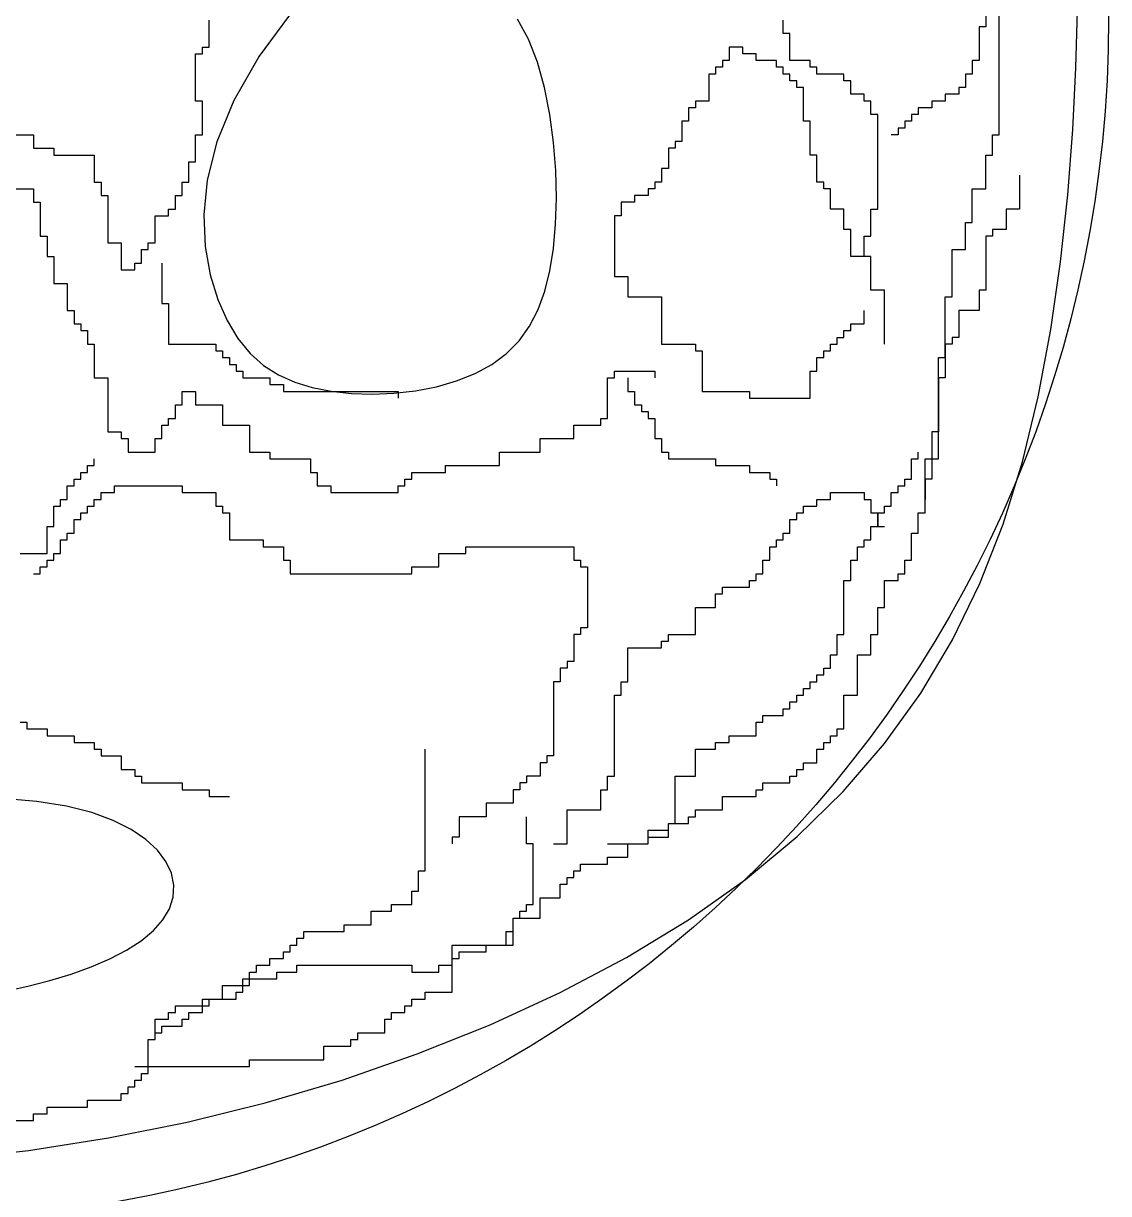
# Model space of a CAD drawing. Extents: x 1757 to 2197, y 240 to 1342.
# Drawn here: x 2136.2 to 2192.2, y 643.9 to 704.3 of the extents above; entities that cross this region are included whole.
import ezdxf

# ---------------------------------------------------------------- set-up
doc = ezdxf.new("R2010")
doc.units = 0
doc.header["$LTSCALE"] = 10
doc.header["$MEASUREMENT"] = 0
for name, color, linetype in [('3', 3, 'CONTINUOUS'), ('4', 4, 'CONTINUOUS'), ('7', 7, 'CONTINUOUS')]:
    doc.layers.add(name, color=color, linetype=linetype)

msp = doc.modelspace()

# ---------------------------------------------------------------- linework, layer by layer
at = {"layer": '3'}
for p, q in [((2186.563, 698.514), (2186.563, 708.957)), ((2185.866, 706.869), (2185.866, 704.084)), ((2145.808, 703.04), (2145.808, 704.432)), ((2175.416, 703.736), (2175.416, 704.432)), ((2185.866, 704.084), (2185.518, 704.084)), ((2185.518, 704.084), (2185.518, 702.343)), ((2175.764, 703.736), (2175.416, 703.736)), ((2175.764, 702.343), (2175.764, 703.736)), ((2145.46, 702.691), (2145.46, 703.04)), ((2145.46, 703.04), (2145.808, 703.04)), ((2173.326, 703.04), (2172.629, 703.04)), ((2172.629, 703.04), (2172.629, 702.343)), ((2173.326, 702.691), (2173.326, 703.04)), ((2145.112, 700.255), (2145.112, 702.691)), ((2145.112, 702.691), (2145.46, 702.691)), ((2172.629, 702.343), (2172.281, 702.343)), ((2172.281, 702.343), (2172.281, 701.995)), ((2174.023, 702.691), (2173.326, 702.691)), ((2174.023, 702.343), (2174.023, 702.691)), ((2175.068, 702.343), (2174.023, 702.343)), ((2175.068, 701.995), (2175.068, 702.343)), ((2176.809, 702.343), (2175.764, 702.343)), ((2176.809, 701.995), (2176.809, 702.343)), ((2185.518, 702.343), (2185.169, 702.343)), ((2185.169, 702.343), (2185.169, 701.647)), ((2172.281, 701.995), (2171.933, 701.995)), ((2171.933, 701.995), (2171.933, 701.647)), ((2175.416, 701.995), (2175.068, 701.995)), ((2175.416, 701.647), (2175.416, 701.995)), ((2177.158, 701.995), (2176.809, 701.995)), ((2177.158, 701.647), (2177.158, 701.995)), ((2171.933, 701.647), (2171.584, 701.647)), ((2171.584, 701.647), (2171.584, 700.255)), ((2175.764, 701.647), (2175.416, 701.647)), ((2175.764, 701.299), (2175.764, 701.647)), ((2176.113, 701.299), (2175.764, 701.299)), ((2176.113, 700.951), (2176.113, 701.299)), ((2178.551, 701.647), (2177.158, 701.647)), ((2178.551, 701.299), (2178.551, 701.647)), ((2178.899, 701.299), (2178.551, 701.299)), ((2178.899, 700.603), (2178.899, 701.299)), ((2185.169, 701.647), (2184.821, 701.647)), ((2184.821, 701.647), (2184.821, 700.951)), ((2176.461, 700.951), (2176.113, 700.951)), ((2176.461, 699.21), (2176.461, 700.951)), ((2179.596, 700.603), (2178.899, 700.603)), ((2179.596, 700.255), (2179.596, 700.603)), ((2184.473, 700.603), (2183.776, 700.603)), ((2183.776, 700.603), (2183.776, 700.255)), ((2184.821, 700.951), (2184.473, 700.951)), ((2184.473, 700.951), (2184.473, 700.603)), ((2145.46, 700.255), (2145.112, 700.255)), ((2145.46, 698.514), (2145.46, 700.255)), ((2170.888, 699.906), (2170.54, 699.906)), ((2170.54, 699.906), (2170.54, 699.21)), ((2171.584, 700.255), (2170.888, 700.255)), ((2170.888, 700.255), (2170.888, 699.906)), ((2179.944, 700.255), (2179.596, 700.255)), ((2179.944, 699.558), (2179.944, 700.255)), ((2183.079, 699.906), (2182.383, 699.906)), ((2182.383, 699.906), (2182.383, 699.558)), ((2183.776, 700.255), (2183.079, 700.255)), ((2183.079, 700.255), (2183.079, 699.906)), ((2180.293, 699.558), (2179.944, 699.558)), ((2180.293, 694.685), (2180.293, 699.558)), ((2182.383, 699.558), (2182.034, 699.558)), ((2182.034, 699.558), (2182.034, 699.21)), ((2170.54, 699.21), (2170.191, 699.21)), ((2170.191, 699.21), (2170.191, 698.166)), ((2176.809, 699.21), (2176.461, 699.21)), ((2176.809, 697.47), (2176.809, 699.21)), ((2181.686, 698.862), (2181.338, 698.862)), ((2181.338, 698.862), (2181.338, 698.514)), ((2182.034, 699.21), (2181.686, 699.21)), ((2181.686, 699.21), (2181.686, 698.862)), ((2135.01, 698.514), (2136.752, 698.514)), ((2136.752, 698.514), (2136.752, 697.818)), ((2145.112, 697.122), (2145.112, 698.514)), ((2145.112, 698.514), (2145.46, 698.514)), ((2170.191, 698.166), (2169.843, 698.166)), ((2169.843, 698.166), (2169.843, 697.818)), ((2181.338, 698.514), (2180.989, 698.514)), ((2186.214, 697.47), (2186.214, 698.514)), ((2186.214, 698.514), (2186.563, 698.514)), ((2136.752, 697.818), (2137.797, 697.818)), ((2137.797, 697.818), (2137.797, 697.47)), ((2137.797, 697.47), (2139.887, 697.47)), ((2139.887, 697.47), (2139.887, 696.077)), ((2169.843, 697.818), (2169.495, 697.818)), ((2169.495, 697.818), (2169.495, 696.773)), ((2177.158, 697.47), (2176.809, 697.47)), ((2177.158, 696.077), (2177.158, 697.47)), ((2185.866, 695.729), (2185.866, 697.47)), ((2185.866, 697.47), (2186.214, 697.47)), ((2144.763, 696.077), (2144.763, 697.122)), ((2144.763, 697.122), (2145.112, 697.122)), ((2169.495, 696.773), (2169.146, 696.773)), ((2169.146, 696.773), (2169.146, 696.077)), ((2187.607, 696.425), (2187.607, 694.685)), ((2135.359, 695.729), (2136.752, 695.729)), ((2136.752, 695.729), (2136.752, 695.033)), ((2139.887, 696.077), (2140.235, 696.077)), ((2140.235, 696.077), (2140.235, 695.381)), ((2144.415, 695.381), (2144.415, 696.077)), ((2144.415, 696.077), (2144.763, 696.077)), ((2168.798, 695.729), (2168.45, 695.729)), ((2168.45, 695.729), (2168.45, 695.381)), ((2169.146, 696.077), (2168.798, 696.077)), ((2168.798, 696.077), (2168.798, 695.729)), ((2177.506, 696.077), (2177.158, 696.077)), ((2177.506, 695.729), (2177.506, 696.077)), ((2177.854, 695.729), (2177.506, 695.729)), ((2177.854, 694.685), (2177.854, 695.729)), ((2185.169, 693.989), (2185.169, 695.729)), ((2185.169, 695.729), (2185.866, 695.729)), ((2136.752, 695.033), (2137.1, 695.033)), ((2137.1, 695.033), (2137.1, 693.292)), ((2140.235, 695.381), (2140.583, 695.381)), ((2140.583, 695.381), (2140.583, 692.944)), ((2144.067, 694.685), (2144.067, 695.381)), ((2144.067, 695.381), (2144.415, 695.381)), ((2167.753, 695.033), (2167.056, 695.033)), ((2167.056, 695.033), (2167.056, 694.337)), ((2168.45, 695.381), (2167.753, 695.381)), ((2167.753, 695.381), (2167.753, 695.033)), ((2143.718, 694.337), (2143.718, 694.685)), ((2143.718, 694.685), (2144.067, 694.685)), ((2178.551, 694.685), (2177.854, 694.685)), ((2178.551, 693.64), (2178.551, 694.685)), ((2179.944, 693.292), (2179.944, 694.685)), ((2179.944, 694.685), (2180.293, 694.685)), ((2187.607, 694.685), (2186.911, 694.685)), ((2186.911, 694.685), (2186.911, 693.64)), ((2143.022, 692.944), (2143.022, 694.337)), ((2143.022, 694.337), (2143.718, 694.337)), ((2167.056, 694.337), (2166.708, 694.337)), ((2166.708, 694.337), (2166.708, 691.204)), ((2184.821, 692.596), (2184.821, 693.989)), ((2184.821, 693.989), (2185.169, 693.989)), ((2137.1, 693.292), (2137.449, 693.292)), ((2137.449, 693.292), (2137.449, 692.248)), ((2178.899, 693.64), (2178.551, 693.64)), ((2178.899, 692.248), (2178.899, 693.64)), ((2179.596, 692.248), (2179.596, 693.292)), ((2179.596, 693.292), (2179.944, 693.292)), ((2186.214, 693.292), (2185.866, 693.292)), ((2185.866, 693.292), (2185.866, 690.507)), ((2186.911, 693.64), (2186.214, 693.64)), ((2186.214, 693.64), (2186.214, 693.292)), ((2140.583, 692.944), (2141.28, 692.944)), ((2141.28, 692.944), (2141.28, 691.552)), ((2142.673, 692.596), (2142.673, 692.944)), ((2142.673, 692.944), (2143.022, 692.944)), ((2137.449, 692.248), (2137.797, 692.248)), ((2137.797, 692.248), (2137.797, 690.856)), ((2142.325, 691.9), (2142.325, 692.596)), ((2142.325, 692.596), (2142.673, 692.596)), ((2179.944, 692.248), (2178.899, 692.248)), ((2179.944, 690.507), (2179.944, 692.248)), ((2184.124, 690.159), (2184.124, 692.596)), ((2184.124, 692.596), (2184.821, 692.596)), ((2141.28, 691.552), (2141.977, 691.552)), ((2141.977, 691.552), (2141.977, 691.9)), ((2141.977, 691.9), (2142.325, 691.9)), ((2143.37, 691.9), (2143.37, 689.811)), ((2137.797, 690.856), (2138.493, 690.856)), ((2138.493, 690.856), (2138.493, 689.463)), ((2166.708, 691.204), (2167.405, 691.204)), ((2167.405, 691.204), (2167.405, 690.159)), ((2180.641, 690.507), (2179.944, 690.507)), ((2180.641, 687.723), (2180.641, 690.507)), ((2185.866, 690.507), (2185.518, 690.507)), ((2185.518, 690.507), (2185.518, 689.463)), ((2143.37, 689.811), (2143.718, 689.811)), ((2143.718, 689.811), (2143.718, 687.723)), ((2167.405, 690.159), (2169.146, 690.159)), ((2169.146, 690.159), (2169.146, 687.723)), ((2183.776, 687.026), (2183.776, 690.159)), ((2183.776, 690.159), (2184.124, 690.159)), ((2138.493, 689.463), (2138.842, 689.463)), ((2138.842, 689.463), (2138.842, 688.767)), ((2179.596, 688.767), (2179.596, 689.463)), ((2185.518, 689.463), (2184.473, 689.463)), ((2184.473, 689.463), (2184.473, 688.071)), ((2138.842, 688.767), (2139.19, 688.767)), ((2139.19, 688.767), (2139.19, 688.419)), ((2139.19, 688.419), (2139.538, 688.419)), ((2139.538, 688.419), (2139.538, 687.723)), ((2178.551, 688.071), (2178.551, 688.419)), ((2178.551, 688.419), (2178.899, 688.419)), ((2178.899, 688.419), (2178.899, 688.767)), ((2178.899, 688.767), (2179.596, 688.767)), ((2178.203, 687.723), (2178.203, 688.071)), ((2178.203, 688.071), (2178.551, 688.071)), ((2184.473, 688.071), (2184.124, 688.071)), ((2184.124, 688.071), (2184.124, 687.723)), ((2139.538, 687.723), (2139.887, 687.723)), ((2139.887, 687.723), (2139.887, 685.982)), ((2143.718, 687.723), (2146.157, 687.723)), ((2146.157, 687.723), (2146.157, 687.374)), ((2146.157, 687.374), (2146.505, 687.374)), ((2146.505, 687.374), (2146.505, 687.026)), ((2169.146, 687.723), (2170.888, 687.723)), ((2170.888, 687.723), (2170.888, 687.374)), ((2170.888, 687.374), (2171.236, 687.374)), ((2171.236, 687.374), (2171.236, 685.286)), ((2177.506, 687.026), (2177.506, 687.374)), ((2177.506, 687.374), (2177.854, 687.374)), ((2177.854, 687.374), (2177.854, 687.723)), ((2177.854, 687.723), (2178.203, 687.723)), ((2184.124, 687.723), (2183.776, 687.723)), ((2183.776, 687.723), (2183.776, 685.982)), ((2146.505, 687.026), (2146.853, 687.026)), ((2146.853, 687.026), (2146.853, 686.678)), ((2146.853, 686.678), (2147.202, 686.678)), ((2147.202, 686.678), (2147.202, 686.33)), ((2177.158, 686.33), (2177.158, 687.026)), ((2177.158, 687.026), (2177.506, 687.026)), ((2183.428, 681.805), (2183.428, 687.026)), ((2183.428, 687.026), (2183.776, 687.026)), ((2139.887, 685.982), (2140.583, 685.982)), ((2140.583, 685.982), (2140.583, 683.197)), ((2147.202, 686.33), (2147.55, 686.33)), ((2147.55, 686.33), (2147.55, 685.982)), ((2147.55, 685.982), (2148.943, 685.982)), ((2148.943, 685.982), (2148.943, 685.634)), ((2166.36, 683.893), (2166.36, 685.982)), ((2166.36, 685.982), (2166.708, 685.982)), ((2166.708, 685.982), (2166.708, 686.33)), ((2166.708, 686.33), (2168.798, 686.33)), ((2167.405, 685.982), (2167.405, 685.286)), ((2168.798, 686.33), (2168.798, 685.982)), ((2176.809, 684.938), (2176.809, 686.33)), ((2176.809, 686.33), (2177.158, 686.33)), ((2183.776, 685.982), (2183.428, 685.982)), ((2183.428, 685.982), (2183.428, 683.197)), ((2148.943, 685.634), (2149.64, 685.634)), ((2149.64, 685.634), (2149.64, 685.286)), ((2144.415, 684.589), (2144.415, 685.286)), ((2144.415, 685.286), (2145.112, 685.286)), ((2145.112, 685.286), (2145.112, 684.589)), ((2149.64, 685.286), (2155.561, 685.286)), ((2155.561, 685.286), (2155.561, 684.938)), ((2167.405, 685.286), (2167.753, 685.286)), ((2167.753, 685.286), (2167.753, 684.589)), ((2171.236, 685.286), (2173.674, 685.286)), ((2173.674, 685.286), (2173.674, 684.938)), ((2173.674, 684.938), (2176.809, 684.938)), ((2144.067, 683.893), (2144.067, 684.589)), ((2144.067, 684.589), (2144.415, 684.589)), ((2145.112, 684.589), (2146.505, 684.589)), ((2146.505, 684.589), (2146.505, 683.545)), ((2167.753, 684.589), (2168.101, 684.589)), ((2168.101, 684.589), (2168.101, 684.241)), ((2168.101, 684.241), (2168.45, 684.241)), ((2168.45, 684.241), (2168.45, 683.893)), ((2143.718, 683.545), (2143.718, 683.893)), ((2143.718, 683.893), (2144.067, 683.893)), ((2166.011, 683.545), (2166.011, 683.893)), ((2166.011, 683.893), (2166.36, 683.893)), ((2168.45, 683.893), (2168.798, 683.893)), ((2168.798, 683.893), (2168.798, 682.849)), ((2140.583, 683.197), (2141.28, 683.197)), ((2141.28, 683.197), (2141.28, 682.849)), ((2143.37, 682.849), (2143.37, 683.545)), ((2143.37, 683.545), (2143.718, 683.545)), ((2146.505, 683.545), (2147.898, 683.545)), ((2147.898, 683.545), (2147.898, 682.153)), ((2164.618, 682.849), (2164.618, 683.545)), ((2164.618, 683.545), (2166.011, 683.545)), ((2183.428, 683.197), (2183.079, 683.197)), ((2183.079, 683.197), (2183.079, 680.76)), ((2141.28, 682.849), (2141.628, 682.849)), ((2141.628, 682.849), (2141.628, 682.153)), ((2143.022, 682.153), (2143.022, 682.849)), ((2143.022, 682.849), (2143.37, 682.849)), ((2162.876, 682.153), (2162.876, 682.849)), ((2162.876, 682.849), (2164.618, 682.849)), ((2168.798, 682.849), (2169.146, 682.849)), ((2169.146, 682.849), (2169.146, 682.153)), ((2139.887, 681.456), (2139.887, 681.805)), ((2141.628, 682.153), (2143.022, 682.153)), ((2147.898, 682.153), (2148.943, 682.153)), ((2148.943, 682.153), (2148.943, 681.805)), ((2148.943, 681.805), (2151.033, 681.805)), ((2151.033, 681.805), (2151.033, 681.108)), ((2160.786, 681.456), (2160.786, 682.153)), ((2160.786, 682.153), (2162.876, 682.153)), ((2169.146, 682.153), (2169.495, 682.153)), ((2169.495, 682.153), (2169.495, 681.805)), ((2169.495, 681.805), (2171.933, 681.805)), ((2171.933, 681.805), (2171.933, 681.456)), ((2182.034, 680.76), (2182.034, 681.805)), ((2182.034, 681.805), (2182.383, 681.805)), ((2182.383, 681.805), (2182.383, 682.153)), ((2182.731, 679.02), (2182.731, 681.805)), ((2182.731, 681.805), (2183.428, 681.805)), ((2139.538, 681.108), (2139.538, 681.456)), ((2139.538, 681.456), (2139.887, 681.456)), ((2158, 681.108), (2158, 681.456)), ((2158, 681.456), (2160.786, 681.456)), ((2171.933, 681.456), (2173.674, 681.456)), ((2173.674, 681.456), (2173.674, 681.108)), ((2138.842, 680.412), (2138.842, 680.76)), ((2138.842, 680.76), (2139.19, 680.76)), ((2139.19, 680.76), (2139.19, 681.108)), ((2139.19, 681.108), (2139.538, 681.108)), ((2151.033, 681.108), (2151.382, 681.108)), ((2151.382, 681.108), (2151.382, 680.412)), ((2155.91, 680.412), (2155.91, 680.76)), ((2155.91, 680.76), (2156.258, 680.76)), ((2156.258, 680.76), (2156.258, 681.108)), ((2156.258, 681.108), (2158, 681.108)), ((2173.674, 681.108), (2174.719, 681.108)), ((2174.719, 681.108), (2174.719, 680.76)), ((2174.719, 680.76), (2175.068, 680.76)), ((2175.068, 680.76), (2175.068, 680.412)), ((2181.686, 680.412), (2181.686, 680.76)), ((2181.686, 680.76), (2182.034, 680.76)), ((2183.079, 680.76), (2182.731, 680.76)), ((2182.731, 680.76), (2182.731, 679.716)), ((2138.493, 679.716), (2138.493, 680.412)), ((2138.493, 680.412), (2138.842, 680.412)), ((2140.235, 679.716), (2140.235, 680.064)), ((2140.235, 680.064), (2140.932, 680.064)), ((2140.932, 680.064), (2140.932, 680.412)), ((2140.932, 680.412), (2144.415, 680.412)), ((2144.415, 680.412), (2144.415, 680.064)), ((2144.415, 680.064), (2146.157, 680.064)), ((2146.157, 680.064), (2146.157, 679.368)), ((2151.382, 680.412), (2152.078, 680.412)), ((2152.078, 680.412), (2152.078, 680.064)), ((2152.078, 680.064), (2155.561, 680.064)), ((2155.561, 680.064), (2155.561, 680.412)), ((2155.561, 680.412), (2155.91, 680.412)), ((2177.854, 679.716), (2177.854, 680.064)), ((2177.854, 680.064), (2179.596, 680.064)), ((2179.596, 680.064), (2179.596, 679.716)), ((2180.989, 679.368), (2180.989, 680.064)), ((2180.989, 680.064), (2181.338, 680.064)), ((2181.338, 680.064), (2181.338, 680.412)), ((2181.338, 680.412), (2181.686, 680.412)), ((2137.797, 678.323), (2137.797, 679.368)), ((2137.797, 679.368), (2138.145, 679.368)), ((2138.145, 679.368), (2138.145, 679.716)), ((2138.145, 679.716), (2138.493, 679.716)), ((2139.538, 679.02), (2139.538, 679.368)), ((2139.538, 679.368), (2139.887, 679.368)), ((2139.887, 679.368), (2139.887, 679.716)), ((2139.887, 679.716), (2140.235, 679.716)), ((2146.157, 679.368), (2146.505, 679.368)), ((2146.505, 679.368), (2146.505, 679.02)), ((2176.461, 679.02), (2176.461, 679.368)), ((2176.461, 679.368), (2177.158, 679.368)), ((2177.158, 679.368), (2177.158, 679.716)), ((2177.158, 679.716), (2177.854, 679.716)), ((2179.596, 679.716), (2179.944, 679.716)), ((2179.944, 679.716), (2179.944, 679.02)), ((2180.641, 679.02), (2180.641, 679.368)), ((2180.641, 679.368), (2180.989, 679.368)), ((2139.19, 678.672), (2139.19, 679.02)), ((2139.19, 679.02), (2139.538, 679.02)), ((2146.505, 679.02), (2146.853, 679.02)), ((2146.853, 679.02), (2146.853, 677.627)), ((2176.113, 678.672), (2176.113, 679.02)), ((2176.113, 679.02), (2176.461, 679.02)), ((2179.944, 679.02), (2180.293, 679.02)), ((2180.293, 679.02), (2180.293, 678.323)), ((2180.293, 678.323), (2180.293, 679.02)), ((2180.293, 679.02), (2180.641, 679.02)), ((2182.383, 677.975), (2182.383, 679.02)), ((2182.383, 679.02), (2182.731, 679.02)), ((2137.449, 676.931), (2137.449, 678.323)), ((2137.449, 678.323), (2137.797, 678.323)), ((2138.842, 677.975), (2138.842, 678.672)), ((2138.842, 678.672), (2139.19, 678.672)), ((2175.764, 677.975), (2175.764, 678.672)), ((2175.764, 678.672), (2176.113, 678.672)), ((2179.944, 677.627), (2179.944, 678.323)), ((2179.944, 678.323), (2180.293, 678.323)), ((2180.293, 678.323), (2180.641, 678.323)), ((2138.145, 676.931), (2138.145, 677.627)), ((2138.145, 677.627), (2138.493, 677.627)), ((2138.493, 677.627), (2138.493, 677.975)), ((2138.493, 677.975), (2138.842, 677.975)), ((2146.853, 677.627), (2148.595, 677.627)), ((2148.595, 677.627), (2148.595, 677.279)), ((2175.068, 677.279), (2175.068, 677.627)), ((2175.068, 677.627), (2175.416, 677.627)), ((2175.416, 677.627), (2175.416, 677.975)), ((2175.416, 677.975), (2175.764, 677.975)), ((2179.596, 677.279), (2179.596, 677.627)), ((2179.596, 677.627), (2179.944, 677.627)), ((2182.034, 676.583), (2182.034, 677.975)), ((2182.034, 677.975), (2182.383, 677.975)), ((2136.055, 676.931), (2137.449, 676.931)), ((2137.797, 676.583), (2137.797, 676.931)), ((2137.797, 676.931), (2138.145, 676.931)), ((2148.595, 677.279), (2149.64, 677.279)), ((2149.64, 677.279), (2149.64, 676.583)), ((2157.651, 676.235), (2157.651, 676.931)), ((2157.651, 676.931), (2159.045, 676.931)), ((2159.045, 676.931), (2159.045, 677.279)), ((2159.045, 677.279), (2164.618, 677.279)), ((2164.618, 677.279), (2164.618, 676.583)), ((2174.719, 676.583), (2174.719, 677.279)), ((2174.719, 677.279), (2175.068, 677.279)), ((2179.248, 676.583), (2179.248, 677.279)), ((2179.248, 677.279), (2179.596, 677.279)), ((2137.449, 676.235), (2137.449, 676.583)), ((2137.449, 676.583), (2137.797, 676.583)), ((2149.64, 676.583), (2149.988, 676.583)), ((2149.988, 676.583), (2149.988, 675.887)), ((2164.618, 676.583), (2164.966, 676.583)), ((2164.966, 676.583), (2164.966, 676.235)), ((2174.371, 675.887), (2174.371, 676.583)), ((2174.371, 676.583), (2174.719, 676.583)), ((2178.899, 675.539), (2178.899, 676.583)), ((2178.899, 676.583), (2179.248, 676.583)), ((2181.686, 675.887), (2181.686, 676.583)), ((2181.686, 676.583), (2182.034, 676.583)), ((2136.752, 675.887), (2137.1, 675.887)), ((2137.1, 675.887), (2137.1, 676.235)), ((2137.1, 676.235), (2137.449, 676.235)), ((2149.988, 675.887), (2156.258, 675.887)), ((2156.258, 675.887), (2156.258, 676.235)), ((2156.258, 676.235), (2157.651, 676.235)), ((2164.966, 676.235), (2165.315, 676.235)), ((2165.315, 676.235), (2165.315, 673.102)), ((2174.023, 675.539), (2174.023, 675.887)), ((2174.023, 675.887), (2174.371, 675.887)), ((2181.338, 675.539), (2181.338, 675.887)), ((2181.338, 675.887), (2181.686, 675.887)), ((2172.281, 674.842), (2172.281, 675.19)), ((2172.281, 675.19), (2173.674, 675.19)), ((2173.674, 675.19), (2173.674, 675.539)), ((2173.674, 675.539), (2174.023, 675.539)), ((2178.551, 672.754), (2178.551, 675.539)), ((2178.551, 675.539), (2178.899, 675.539)), ((2180.641, 674.146), (2180.641, 675.539)), ((2180.641, 675.539), (2181.338, 675.539)), ((2171.933, 674.146), (2171.933, 674.842)), ((2171.933, 674.842), (2172.281, 674.842)), ((2170.888, 672.754), (2170.888, 674.146)), ((2170.888, 674.146), (2171.933, 674.146)), ((2180.293, 672.754), (2180.293, 674.146)), ((2180.293, 674.146), (2180.641, 674.146)), ((2164.966, 672.754), (2164.618, 672.754)), ((2164.618, 672.754), (2164.618, 671.361)), ((2165.315, 673.102), (2164.966, 673.102)), ((2164.966, 673.102), (2164.966, 672.754)), ((2169.495, 672.406), (2169.495, 672.754)), ((2169.495, 672.754), (2170.888, 672.754)), ((2178.203, 671.709), (2178.203, 672.754)), ((2178.203, 672.754), (2178.551, 672.754)), ((2179.944, 671.709), (2179.944, 672.754)), ((2179.944, 672.754), (2180.293, 672.754)), ((2169.146, 672.057), (2169.146, 672.406)), ((2169.146, 672.406), (2169.495, 672.406)), ((2167.405, 670.317), (2167.405, 672.057)), ((2167.405, 672.057), (2169.146, 672.057)), ((2177.854, 671.013), (2177.854, 671.709)), ((2177.854, 671.709), (2178.203, 671.709)), ((2179.248, 669.621), (2179.248, 671.709)), ((2179.248, 671.709), (2179.944, 671.709)), ((2164.27, 671.013), (2163.921, 671.013)), ((2163.921, 671.013), (2163.921, 670.317)), ((2164.618, 671.361), (2164.27, 671.361)), ((2164.27, 671.361), (2164.27, 671.013)), ((2177.506, 670.665), (2177.506, 671.013)), ((2177.506, 671.013), (2177.854, 671.013)), ((2163.921, 670.317), (2163.573, 670.317)), ((2163.573, 670.317), (2163.573, 666.488)), ((2167.056, 669.621), (2167.056, 670.317)), ((2167.056, 670.317), (2167.405, 670.317)), ((2176.809, 669.969), (2176.809, 670.317)), ((2176.809, 670.317), (2177.158, 670.317)), ((2177.158, 670.317), (2177.158, 670.665)), ((2177.158, 670.665), (2177.506, 670.665)), ((2176.461, 669.621), (2176.461, 669.969)), ((2176.461, 669.969), (2176.809, 669.969)), ((2166.708, 665.443), (2166.708, 669.621)), ((2166.708, 669.621), (2167.056, 669.621)), ((2175.764, 668.924), (2175.764, 669.272)), ((2175.764, 669.272), (2176.113, 669.272)), ((2176.113, 669.272), (2176.113, 669.621)), ((2176.113, 669.621), (2176.461, 669.621)), ((2178.551, 667.88), (2178.551, 669.621)), ((2178.551, 669.621), (2179.248, 669.621)), ((2174.371, 668.228), (2174.371, 668.576)), ((2174.371, 668.576), (2175.416, 668.576)), ((2175.416, 668.576), (2175.416, 668.924)), ((2175.416, 668.924), (2175.764, 668.924)), ((2136.055, 668.228), (2136.404, 668.228)), ((2136.404, 668.228), (2136.404, 667.88)), ((2136.404, 667.88), (2137.449, 667.88)), ((2137.449, 667.88), (2137.449, 667.532)), ((2174.023, 667.532), (2174.023, 668.228)), ((2174.023, 668.228), (2174.371, 668.228)), ((2178.203, 667.532), (2178.203, 667.88)), ((2178.203, 667.88), (2178.551, 667.88)), ((2137.449, 667.532), (2138.842, 667.532)), ((2138.842, 667.532), (2138.842, 667.184)), ((2172.629, 667.184), (2172.629, 667.532)), ((2172.629, 667.532), (2174.023, 667.532)), ((2177.854, 667.184), (2177.854, 667.532)), ((2177.854, 667.532), (2178.203, 667.532)), ((2138.842, 667.184), (2139.887, 667.184)), ((2139.887, 667.184), (2139.887, 666.836)), ((2139.887, 666.836), (2140.235, 666.836)), ((2140.235, 666.836), (2140.235, 666.488)), ((2156.955, 660.57), (2156.955, 666.836)), ((2170.888, 665.443), (2170.888, 666.836)), ((2170.888, 666.836), (2171.933, 666.836)), ((2171.933, 666.836), (2171.933, 667.184)), ((2171.933, 667.184), (2172.629, 667.184)), ((2177.158, 666.139), (2177.158, 666.836)), ((2177.158, 666.836), (2177.506, 666.836)), ((2177.506, 666.836), (2177.506, 667.184)), ((2177.506, 667.184), (2177.854, 667.184)), ((2140.235, 666.488), (2141.28, 666.488)), ((2141.28, 666.488), (2141.28, 665.791)), ((2163.225, 666.139), (2162.876, 666.139)), ((2162.876, 666.139), (2162.876, 665.443)), ((2163.573, 666.488), (2163.225, 666.488)), ((2163.225, 666.488), (2163.225, 666.139)), ((2176.461, 665.791), (2176.461, 666.139)), ((2176.461, 666.139), (2177.158, 666.139)), ((2141.28, 665.791), (2141.977, 665.791)), ((2141.977, 665.791), (2141.977, 665.443)), ((2176.113, 665.443), (2176.113, 665.791)), ((2176.113, 665.791), (2176.461, 665.791)), ((2141.977, 665.443), (2142.325, 665.443)), ((2142.325, 665.443), (2142.325, 665.095)), ((2142.325, 665.095), (2144.415, 665.095)), ((2144.415, 665.095), (2144.415, 664.747)), ((2162.18, 665.095), (2161.831, 665.095)), ((2161.831, 665.095), (2161.831, 664.747)), ((2162.876, 665.443), (2162.18, 665.443)), ((2162.18, 665.443), (2162.18, 665.095)), ((2166.36, 664.747), (2166.36, 665.443)), ((2166.36, 665.443), (2166.708, 665.443)), ((2169.843, 663.006), (2169.843, 665.443)), ((2169.843, 665.443), (2170.888, 665.443)), ((2174.371, 664.747), (2174.371, 665.095)), ((2174.371, 665.095), (2175.764, 665.095)), ((2175.764, 665.095), (2175.764, 665.443)), ((2175.764, 665.443), (2176.113, 665.443)), ((2144.415, 664.747), (2145.808, 664.747)), ((2145.808, 664.747), (2145.808, 664.399)), ((2145.808, 664.399), (2146.853, 664.399)), ((2161.831, 664.747), (2161.483, 664.747)), ((2161.483, 664.747), (2161.483, 664.051)), ((2166.011, 663.703), (2166.011, 664.747)), ((2166.011, 664.747), (2166.36, 664.747)), ((2172.281, 663.703), (2172.281, 664.399)), ((2172.281, 664.399), (2174.023, 664.399)), ((2174.023, 664.399), (2174.023, 664.747)), ((2174.023, 664.747), (2174.371, 664.747)), ((2161.483, 664.051), (2160.09, 664.051)), ((2160.09, 664.051), (2160.09, 663.355)), ((2164.27, 661.962), (2164.27, 663.703)), ((2164.27, 663.703), (2166.011, 663.703)), ((2170.888, 663.355), (2170.888, 663.703)), ((2170.888, 663.703), (2172.281, 663.703)), ((2160.09, 663.355), (2158.696, 663.355)), ((2158.696, 663.355), (2158.696, 662.31)), ((2162.18, 661.962), (2162.18, 663.355)), ((2170.54, 663.006), (2170.54, 663.355)), ((2170.54, 663.355), (2170.888, 663.355)), ((2168.45, 661.962), (2168.45, 662.658)), ((2168.45, 662.658), (2169.495, 662.658)), ((2169.495, 662.658), (2169.495, 663.006)), ((2169.495, 663.006), (2169.843, 663.006)), ((2169.495, 662.31), (2169.495, 663.006)), ((2169.495, 663.006), (2170.54, 663.006)), ((2158.696, 662.31), (2158.348, 662.31)), ((2158.348, 662.31), (2158.348, 661.962)), ((2162.528, 661.962), (2162.18, 661.962)), ((2162.528, 658.829), (2162.528, 661.962)), ((2163.573, 661.962), (2164.27, 661.962)), ((2166.36, 661.962), (2168.45, 661.962)), ((2167.405, 661.266), (2167.405, 661.962)), ((2167.405, 661.962), (2168.45, 661.962)), ((2168.45, 661.962), (2168.45, 662.31)), ((2168.45, 662.31), (2169.495, 662.31)), ((2166.36, 660.918), (2166.36, 661.266)), ((2166.36, 661.266), (2167.405, 661.266)), ((2164.966, 660.57), (2164.966, 660.918)), ((2164.966, 660.918), (2166.36, 660.918)), ((2156.606, 659.525), (2156.606, 660.57)), ((2156.606, 660.57), (2156.955, 660.57)), ((2164.27, 659.873), (2164.27, 660.222)), ((2164.27, 660.222), (2164.618, 660.222)), ((2164.618, 660.222), (2164.618, 660.57)), ((2164.618, 660.57), (2164.966, 660.57)), ((2156.258, 658.829), (2156.258, 659.525)), ((2156.258, 659.525), (2156.606, 659.525)), ((2163.921, 659.177), (2163.921, 659.873)), ((2163.921, 659.873), (2164.27, 659.873)), ((2162.876, 658.133), (2162.876, 659.177)), ((2162.876, 659.177), (2163.921, 659.177)), ((2154.168, 657.785), (2154.168, 658.481)), ((2154.168, 658.481), (2155.213, 658.481)), ((2155.213, 658.481), (2155.213, 658.829)), ((2155.213, 658.829), (2156.258, 658.829)), ((2161.831, 658.133), (2161.831, 658.481)), ((2161.831, 658.481), (2162.18, 658.481)), ((2162.18, 658.481), (2162.18, 658.829)), ((2162.18, 658.829), (2162.528, 658.829)), ((2152.775, 657.437), (2152.775, 657.785)), ((2152.775, 657.785), (2154.168, 657.785)), ((2161.483, 657.437), (2161.483, 658.133)), ((2161.483, 658.133), (2161.831, 658.133)), ((2161.483, 656.74), (2161.483, 658.133)), ((2161.483, 658.133), (2162.876, 658.133)), ((2150.337, 656.74), (2150.337, 657.088)), ((2150.337, 657.088), (2150.685, 657.088)), ((2150.685, 657.088), (2150.685, 657.437)), ((2150.685, 657.437), (2152.775, 657.437)), ((2161.135, 656.74), (2161.135, 657.437)), ((2161.135, 657.437), (2161.483, 657.437)), ((2149.988, 656.392), (2149.988, 656.74)), ((2149.988, 656.74), (2150.337, 656.74)), ((2158.348, 654.304), (2158.348, 656.74)), ((2158.348, 656.74), (2161.483, 656.74)), ((2160.09, 656.392), (2160.09, 656.74)), ((2160.09, 656.74), (2161.135, 656.74)), ((2148.943, 655.696), (2148.943, 656.044)), ((2148.943, 656.044), (2149.64, 656.044)), ((2149.64, 656.044), (2149.64, 656.392)), ((2149.64, 656.392), (2149.988, 656.392)), ((2158.348, 655.696), (2158.348, 656.044)), ((2158.348, 656.044), (2158.696, 656.044)), ((2158.696, 656.044), (2158.696, 656.392)), ((2158.696, 656.392), (2160.09, 656.392)), ((2147.898, 655), (2147.898, 655.348)), ((2147.898, 655.348), (2148.247, 655.348)), ((2148.247, 655.348), (2148.247, 655.696)), ((2148.247, 655.696), (2148.943, 655.696)), ((2149.292, 655), (2149.292, 655.348)), ((2149.292, 655.348), (2150.337, 655.348)), ((2150.337, 655.348), (2150.337, 655.696)), ((2150.337, 655.696), (2156.258, 655.696)), ((2156.258, 655.696), (2156.258, 655.348)), ((2156.258, 655.348), (2157.651, 655.348)), ((2157.651, 655.348), (2157.651, 655.696)), ((2157.651, 655.696), (2158.348, 655.696)), ((2146.505, 653.955), (2146.505, 654.652)), ((2146.505, 654.652), (2147.55, 654.652)), ((2147.55, 654.652), (2147.55, 655)), ((2147.55, 655), (2147.898, 655)), ((2147.55, 654.304), (2147.55, 654.652)), ((2147.55, 654.652), (2147.898, 654.652)), ((2147.898, 654.652), (2147.898, 655)), ((2147.898, 655), (2149.292, 655)), ((2147.202, 653.955), (2147.202, 654.304)), ((2147.202, 654.304), (2147.55, 654.304)), ((2156.955, 653.955), (2156.955, 654.304)), ((2156.955, 654.304), (2158.348, 654.304)), ((2144.067, 653.259), (2144.067, 653.607)), ((2144.067, 653.607), (2145.46, 653.607)), ((2145.46, 653.607), (2145.46, 653.955)), ((2145.46, 653.955), (2146.505, 653.955)), ((2145.46, 653.259), (2145.46, 653.607)), ((2145.46, 653.607), (2145.808, 653.607)), ((2145.808, 653.607), (2145.808, 653.955)), ((2145.808, 653.955), (2147.202, 653.955)), ((2155.91, 653.259), (2155.91, 653.607)), ((2155.91, 653.607), (2156.258, 653.607)), ((2156.258, 653.607), (2156.258, 653.955)), ((2156.258, 653.955), (2156.955, 653.955)), ((2143.022, 651.867), (2143.022, 652.911)), ((2143.022, 652.911), (2143.718, 652.911)), ((2143.718, 652.911), (2143.718, 653.259)), ((2143.718, 653.259), (2144.067, 653.259)), ((2144.415, 652.563), (2144.415, 652.911)), ((2144.415, 652.911), (2144.763, 652.911)), ((2144.763, 652.911), (2144.763, 653.259)), ((2144.763, 653.259), (2145.46, 653.259)), ((2154.865, 652.215), (2154.865, 652.911)), ((2154.865, 652.911), (2155.213, 652.911)), ((2155.213, 652.911), (2155.213, 653.259)), ((2155.213, 653.259), (2155.91, 653.259)), ((2143.022, 651.867), (2143.022, 652.215)), ((2143.022, 652.215), (2143.37, 652.215)), ((2143.37, 652.215), (2143.37, 652.563)), ((2143.37, 652.563), (2144.415, 652.563)), ((2153.472, 651.867), (2153.472, 652.215)), ((2153.472, 652.215), (2154.865, 652.215)), ((2142.673, 650.126), (2142.673, 651.867)), ((2142.673, 651.867), (2143.022, 651.867)), ((2142.673, 651.519), (2142.673, 651.867)), ((2142.673, 651.867), (2143.022, 651.867)), ((2153.123, 651.519), (2153.123, 651.867)), ((2153.123, 651.867), (2153.472, 651.867)), ((2151.73, 650.822), (2151.73, 651.519)), ((2151.73, 651.519), (2153.123, 651.519)), ((2141.977, 650.474), (2147.898, 650.474)), ((2147.898, 650.474), (2147.898, 650.822)), ((2147.898, 650.822), (2151.73, 650.822)), ((2142.325, 649.778), (2142.325, 650.126)), ((2142.325, 650.126), (2142.673, 650.126)), ((2141.628, 649.082), (2141.628, 649.43)), ((2141.628, 649.43), (2141.977, 649.43)), ((2141.977, 649.43), (2141.977, 649.778)), ((2141.977, 649.778), (2142.325, 649.778)), ((2139.538, 648.386), (2139.538, 648.734)), ((2139.538, 648.734), (2141.28, 648.734)), ((2141.28, 648.734), (2141.28, 649.082)), ((2141.28, 649.082), (2141.628, 649.082)), ((2136.752, 647.689), (2136.752, 648.038)), ((2136.752, 648.038), (2137.449, 648.038)), ((2137.449, 648.038), (2137.449, 648.386)), ((2137.449, 648.386), (2139.538, 648.386)), ((2130.134, 647.689), (2136.752, 647.689))]:
    msp.add_line(p, q, dxfattribs=at)
msp.add_circle((2130.263, 704.503), 61.936, dxfattribs=at)
at = {"layer": '4'}
msp.add_lwpolyline([(2132.273, 645.678), (2136.495, 646.153), (2140.613, 646.792), (2144.67, 647.607), (2148.693, 648.605), (2152.663, 649.779), (2156.545, 651.124), (2160.306, 652.631), (2163.912, 654.292), (2167.33, 656.1), (2170.527, 658.047), (2173.468, 660.125), (2176.129, 662.329), (2178.514, 664.662), (2180.636, 667.128), (2182.509, 669.733), (2184.144, 672.483), (2185.556, 675.381), (2186.756, 678.434), (2187.757, 681.647), (2188.574, 685.013), (2189.224, 688.476), (2189.724, 691.97), (2190.093, 695.428), (2190.349, 698.783), (2190.509, 701.968), (2190.592, 704.917)], dxfattribs=at)
at = {"layer": '7'}
for points in [[(2150.201, 705.001), (2148.397, 702.563), (2147.088, 700.278), (2146.214, 698.149), (2145.714, 696.183), (2145.528, 694.382), (2145.597, 692.753), (2145.859, 691.299), (2146.256, 690.025), (2146.737, 688.932), (2147.291, 688.011), (2147.917, 687.246), (2148.615, 686.625), (2149.384, 686.133), (2150.223, 685.757), (2151.131, 685.482), (2152.108, 685.295), (2153.149, 685.185), (2154.235, 685.15), (2155.342, 685.195), (2156.448, 685.32), (2157.529, 685.528), (2158.562, 685.822), (2159.525, 686.203), (2160.393, 686.675), (2161.149, 687.238), (2161.794, 687.896), (2162.335, 688.649), (2162.777, 689.499), (2163.126, 690.448), (2163.389, 691.496), (2163.572, 692.647), (2163.681, 693.9), (2163.72, 695.252), (2163.687, 696.67), (2163.577, 698.118), (2163.385, 699.557), (2163.107, 700.951), (2162.738, 702.26), (2162.273, 703.447), (2161.708, 704.476)], [(2135.286, 654.37), (2136.459, 654.619), (2137.6, 654.912), (2138.694, 655.245), (2139.728, 655.619), (2140.683, 656.032), (2141.547, 656.481), (2142.303, 656.966), (2142.935, 657.484), (2143.429, 658.035), (2143.771, 658.615), (2143.958, 659.216), (2143.989, 659.828), (2143.864, 660.441), (2143.582, 661.044), (2143.142, 661.628), (2142.543, 662.183), (2141.785, 662.699), (2140.863, 663.165), (2139.759, 663.569), (2138.451, 663.9), (2136.919, 664.144), (2135.14, 664.29)]]:
    msp.add_lwpolyline(points, dxfattribs=at)

doc.saveas('drawing.dxf')
